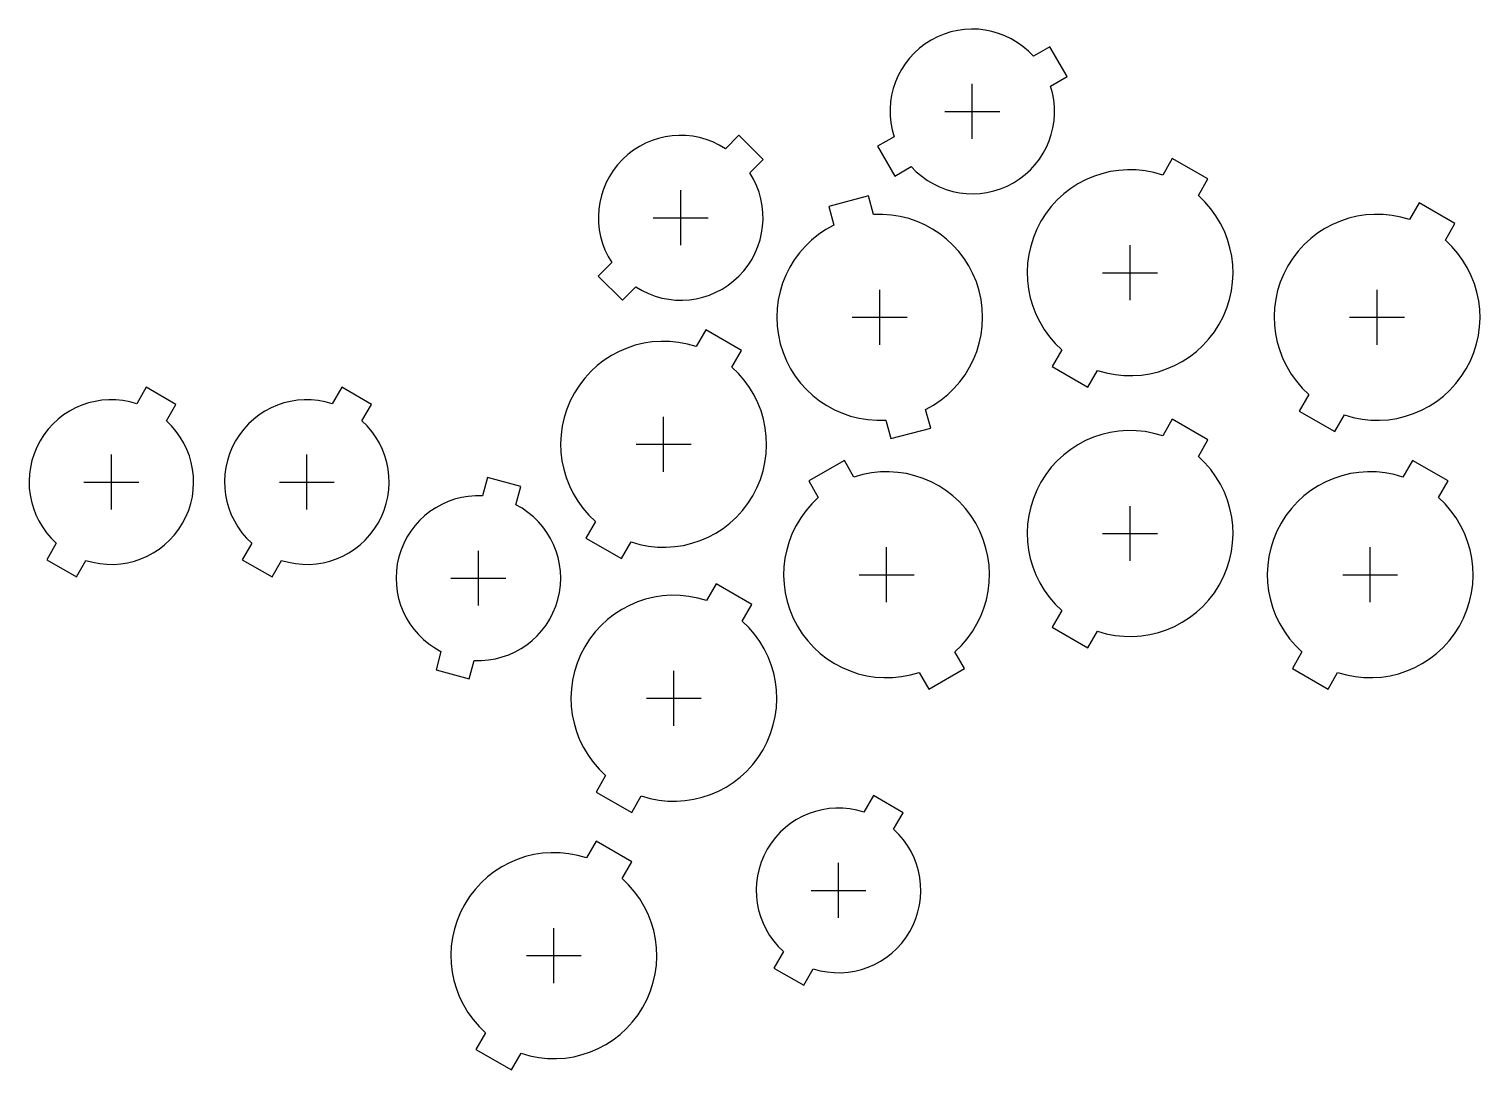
# Model space of a CAD drawing. Header units: millimetres. Extents: x -104 to 108, y -78 to 73.
import ezdxf

# ---------------------------------------------------------------- set-up
doc = ezdxf.new("R2010")
doc.units = ezdxf.units.MM
for name, color, linetype in [('BUTTONS_24', 1, 'Continuous'), ('BUTTONS_30', 5, 'Continuous'), ('REFERENCE', 8, 'Continuous')]:
    doc.layers.add(name, color=color, linetype=linetype)

msp = doc.modelspace()

# ---------------------------------------------------------------- linework, layer by layer
at = {"layer": 'BUTTONS_24'}
for points in [[(42.41, 69.53, 0.809427), (22.09, 57.8), (19.69, 56.42), (22.19, 52.08), (24.59, 53.47, 0.809427), (44.91, 65.2), (47.31, 66.58), (44.81, 70.92)], [(-2.47, 56.07, 0.809427), (-19.07, 39.47), (-21.02, 37.51), (-17.49, 33.98), (-15.53, 35.93, 0.809427), (1.07, 52.53), (3.02, 54.49), (-0.51, 58.02)], [(-88.3, 18.91, 0.809427), (-100.03, -1.41), (-101.42, -3.81), (-97.08, -6.31), (-95.7, -3.91, 0.809427), (-83.97, 16.41), (-82.58, 18.81), (-86.92, 21.31)], [(-59.8, 18.91, 0.809427), (-71.53, -1.41), (-72.92, -3.81), (-68.58, -6.31), (-67.2, -3.91, 0.809427), (-55.47, 16.41), (-54.08, 18.81), (-58.42, 21.31)], [(-37.88, 5.48, 0.809427), (-43.95, -17.19), (-44.67, -19.86), (-39.84, -21.15), (-39.12, -18.48, 0.809427), (-33.05, 4.19), (-32.33, 6.86), (-37.16, 8.15)], [(17.7, -40.59, 0.809427), (5.97, -60.91), (4.58, -63.31), (8.92, -65.81), (10.3, -63.41, 0.809427), (22.03, -43.09), (23.42, -40.69), (19.08, -38.19)]]:
    msp.add_lwpolyline(points, format="xyb", close=True, dxfattribs=at)
at = {"layer": 'BUTTONS_30'}
for points in [[(61.25, 52.23, 0.816497), (46.55, 26.77), (45.15, 24.34), (50.35, 21.34), (51.75, 23.77, 0.816497), (66.45, 49.23), (67.85, 51.66), (62.65, 54.66)], [(13.3, 44.92, 0.816497), (20.91, 16.53), (21.63, 13.82), (27.43, 15.37), (26.7, 18.08, 0.816497), (19.09, 46.47), (18.37, 49.18), (12.57, 47.63)], [(97.25, 45.73, 0.816497), (82.55, 20.27), (81.15, 17.84), (86.35, 14.84), (87.75, 17.27, 0.816497), (102.45, 42.73), (103.85, 45.16), (98.65, 48.16)], [(-6.75, 27.23, 0.816497), (-21.45, 1.77), (-22.85, -0.66), (-17.65, -3.66), (-16.25, -1.23, 0.816497), (-1.55, 24.23), (-0.15, 26.66), (-5.35, 29.66)], [(61.25, 14.23, 0.816497), (46.55, -11.23), (45.15, -13.66), (50.35, -16.66), (51.75, -14.23, 0.816497), (66.45, 11.23), (67.85, 13.66), (62.65, 16.66)], [(11.05, 5.23, 0.816497), (25.75, -20.23), (27.15, -22.66), (32.35, -19.66), (30.95, -17.23, 0.816497), (16.25, 8.23), (14.85, 10.66), (9.65, 7.66)], [(96.25, 8.23, 0.816497), (81.55, -17.23), (80.15, -19.66), (85.35, -22.66), (86.75, -20.23, 0.816497), (101.45, 5.23), (102.85, 7.66), (97.65, 10.66)], [(-5.25, -9.77, 0.816497), (-19.95, -35.23), (-21.35, -37.66), (-16.15, -40.66), (-14.75, -38.23, 0.816497), (-0.05, -12.77), (1.35, -10.34), (-3.85, -7.34)], [(-22.75, -47.27, 0.816497), (-37.45, -72.73), (-38.85, -75.16), (-33.65, -78.16), (-32.25, -75.73, 0.816497), (-17.55, -50.27), (-16.15, -47.84), (-21.35, -44.84)]]:
    msp.add_lwpolyline(points, format="xyb", close=True, dxfattribs=at)
at = {"layer": 'REFERENCE'}
for p, q in [((33.5, 57.5), (33.5, 65.5)), ((29.5, 61.5), (37.5, 61.5)), ((-9, 42), (-9, 50)), ((-13, 46), (-5, 46)), ((56.5, 34), (56.5, 42)), ((52.5, 38), (60.5, 38)), ((20, 27.5), (20, 35.5)), ((92.5, 27.5), (92.5, 35.5)), ((16, 31.5), (24, 31.5)), ((88.5, 31.5), (96.5, 31.5)), ((-11.5, 9), (-11.5, 17)), ((-15.5, 13), (-7.5, 13)), ((-92, 3.5), (-92, 11.5)), ((-63.5, 3.5), (-63.5, 11.5)), ((-96, 7.5), (-88, 7.5)), ((-67.5, 7.5), (-59.5, 7.5)), ((56.5, -4), (56.5, 4)), ((52.5, 0), (60.5, 0)), ((21, -10), (21, -2)), ((91.5, -10), (91.5, -2)), ((-38.5, -10.5), (-38.5, -2.5)), ((17, -6), (25, -6)), ((87.5, -6), (95.5, -6)), ((-42.5, -6.5), (-34.5, -6.5)), ((-10, -28), (-10, -20)), ((-14, -24), (-6, -24)), ((14, -56), (14, -48)), ((10, -52), (18, -52)), ((-27.5, -65.5), (-27.5, -57.5)), ((-31.5, -61.5), (-23.5, -61.5))]:
    msp.add_line(p, q, dxfattribs=at)

doc.saveas('drawing.dxf')
